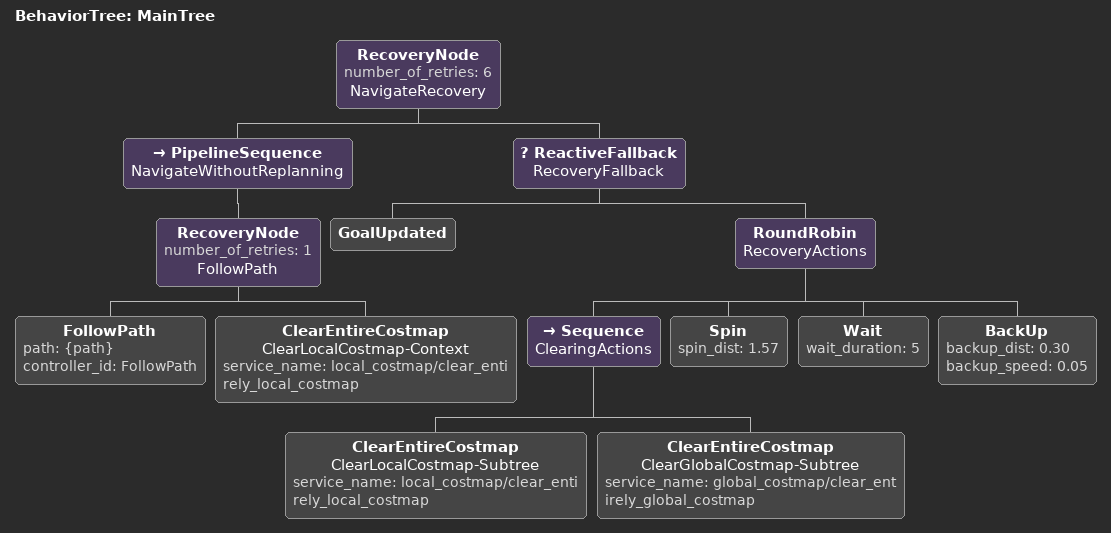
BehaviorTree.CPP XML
<!--
  Modified BT to use only the local planner (controller) without global replanning.
-->
<root main_tree_to_execute="MainTree">
  <BehaviorTree ID="MainTree">
    <RecoveryNode number_of_retries="6" name="NavigateRecovery">
      <PipelineSequence name="NavigateWithoutReplanning">
        <!-- Removed the global planner (ComputePathThroughPoses) -->
        <RecoveryNode number_of_retries="1" name="FollowPath">
          <FollowPath path="{path}" controller_id="FollowPath"/>
          <ClearEntireCostmap name="ClearLocalCostmap-Context" service_name="local_costmap/clear_entirely_local_costmap"/>
        </RecoveryNode>
      </PipelineSequence>
      <ReactiveFallback name="RecoveryFallback">
        <GoalUpdated/>
        <RoundRobin name="RecoveryActions">
          <Sequence name="ClearingActions">
            <ClearEntireCostmap name="ClearLocalCostmap-Subtree" service_name="local_costmap/clear_entirely_local_costmap"/>
            <ClearEntireCostmap name="ClearGlobalCostmap-Subtree" service_name="global_costmap/clear_entirely_global_costmap"/>
          </Sequence>
          <Spin spin_dist="1.57"/>
          <Wait wait_duration="5"/>
          <BackUp backup_dist="0.30" backup_speed="0.05"/>
        </RoundRobin>
      </ReactiveFallback>
    </RecoveryNode>
  </BehaviorTree>
</root>
